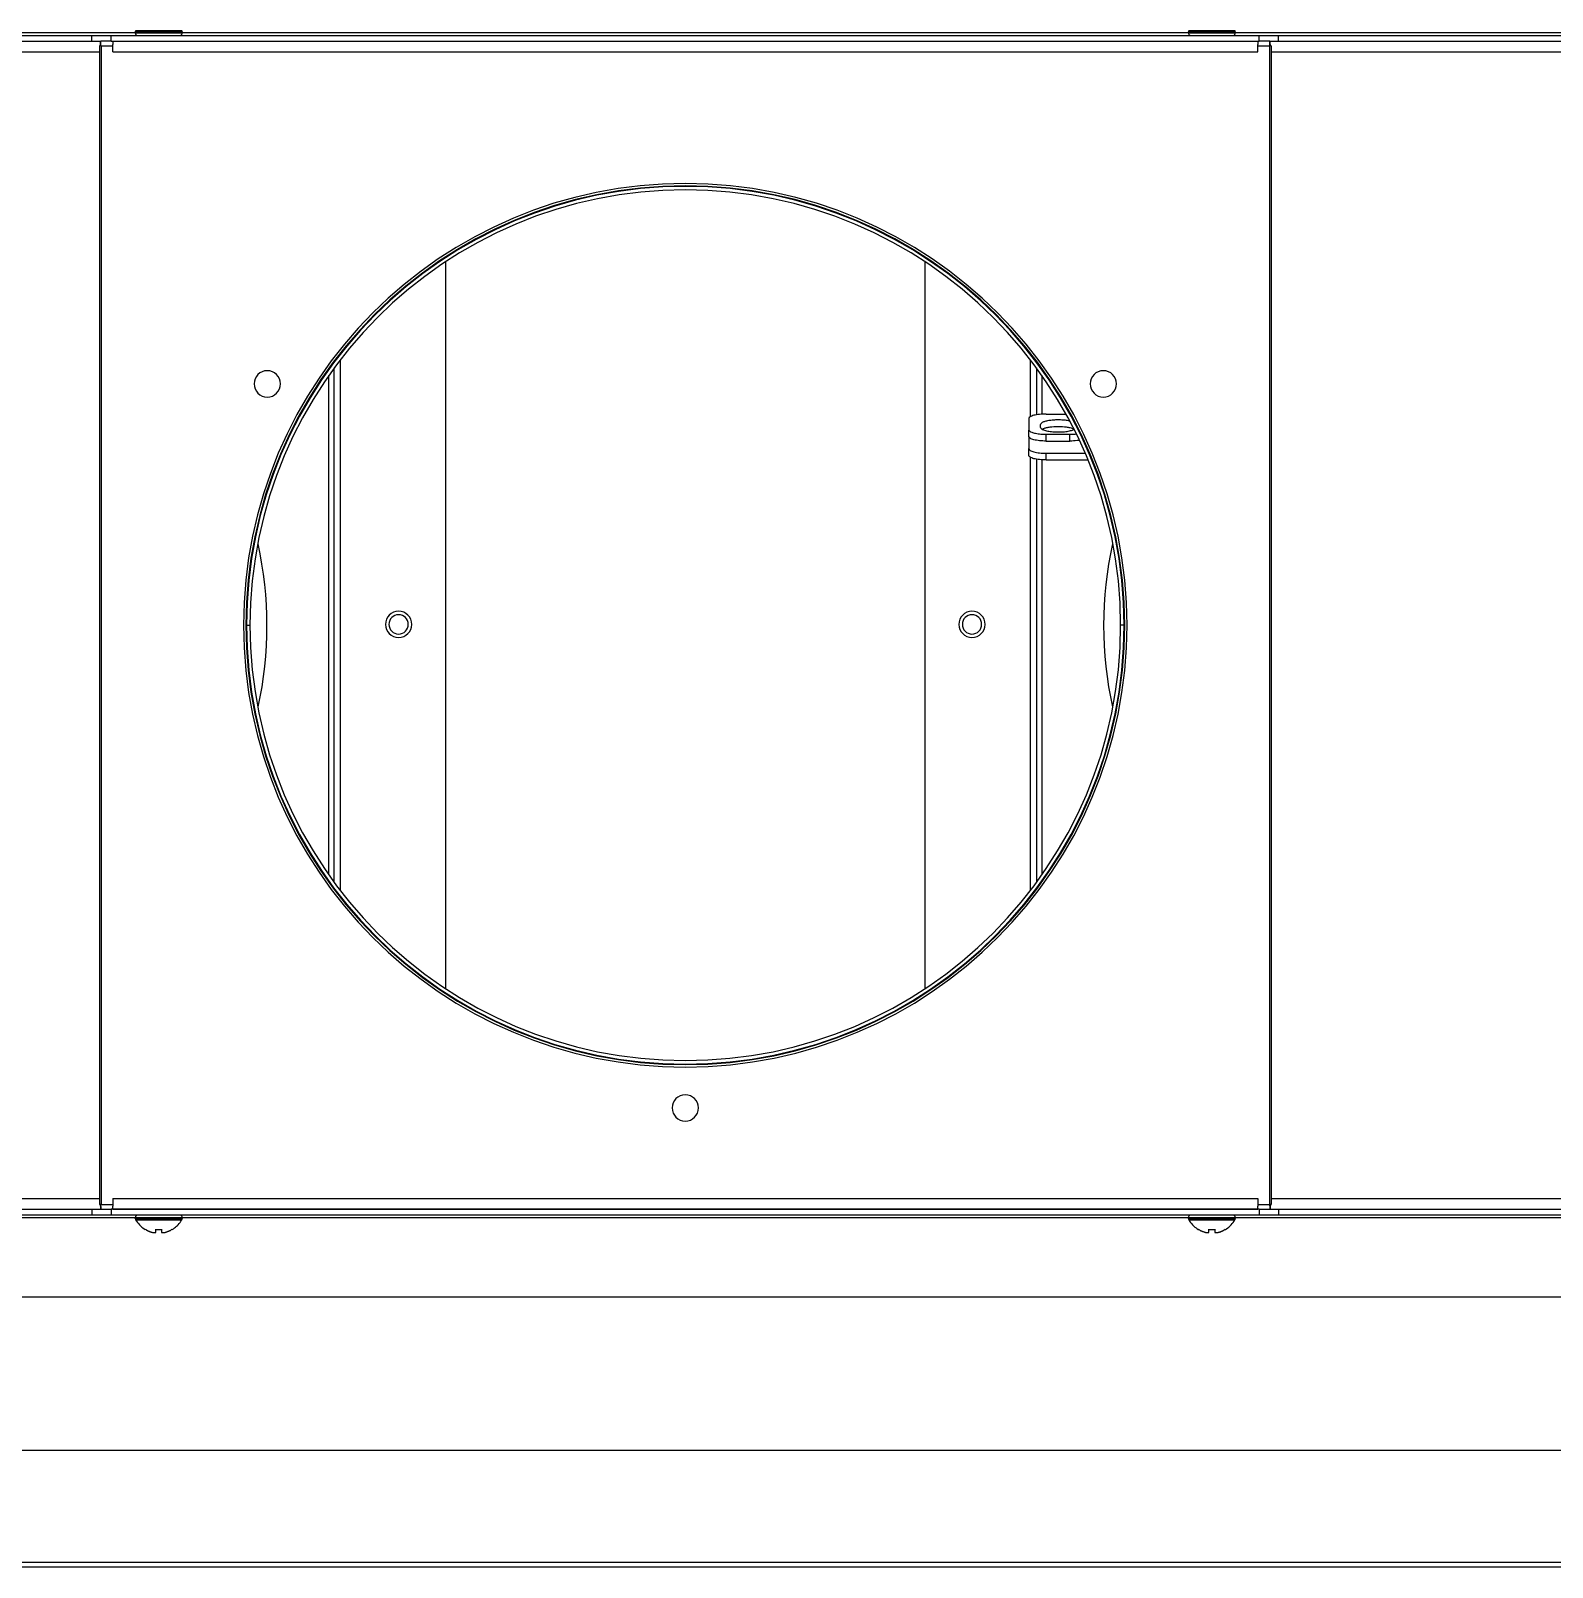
# Model space of a CAD drawing. Header units: millimetres. Extents: x -1584 to 3730, y -1918 to 2655.
# Drawn here: x 383.7 to 643.7, y -1414.5 to -1151.9 of the extents above; entities that cross this region are included whole.
import ezdxf

# ---------------------------------------------------------------- set-up
doc = ezdxf.new("R2010")
doc.units = ezdxf.units.MM
doc.header["$LTSCALE"] = 65.395
doc.layers.get('0').update_dxf_attribs({"linetype": 'CONTINUOUS'})
doc.layers.add('ASSI', color=7, linetype='CONTINUOUS')
doc.layers.add('GEOM', color=7, linetype='CONTINUOUS')

msp = doc.modelspace()

# ---------------------------------------------------------------- linework, layer by layer
at = {"linetype": 'Continuous'}
for p, q in [((403.26, -1356.79), (403.26, -1356.75)), ((405.06, -1357.3), (405.06, -1356.75)), ((406.06, -1356.75), (406.06, -1357.3)), ((407.86, -1356.75), (407.86, -1356.79)), ((583.26, -1356.79), (583.26, -1356.75)), ((585.06, -1357.3), (585.06, -1356.75)), ((586.06, -1356.75), (586.06, -1357.3)), ((587.86, -1356.75), (587.86, -1356.79))]:
    msp.add_line(p, q, dxfattribs=at)
for centre, radius, start, end in [((359.06, -1253.56), 65, 12.4027, 12.4996), ((359.06, -1253.56), 65, 347.6396, 12.4027), ((632.06, -1253.56), 65, 167.5973, 192.3604), ((632.06, -1253.56), 65, 167.5004, 167.5973), ((359.06, -1253.56), 65, 347.5475, 347.6396), ((632.06, -1253.56), 65, 192.3604, 192.4525), ((405.76, -1352.69), 4.8, 210.3012, 223.1766), ((405.76, -1352.69), 4.8, 223.1766, 227.1654), ((405.76, -1352.69), 4.8, 227.1654, 238.3799), ((405.76, -1352.69), 4.8, 238.3799, 238.6273), ((405.75, -1352.7), 4.75, 238.4659, 241.0313), ((405.74, -1352.7), 4.75, 241.0316, 241.9926), ((405.74, -1352.71), 4.75, 241.9926, 243.3187), ((405.74, -1352.71), 4.74, 243.3188, 244.4598), ((405.74, -1352.71), 4.74, 244.4598, 245.4278), ((405.74, -1352.72), 4.73, 245.4278, 246.6825), ((405.73, -1352.72), 4.73, 246.6826, 247.4526), ((405.73, -1352.73), 4.72, 247.4524, 248.9975), ((405.73, -1352.74), 4.72, 248.9977, 249.4819), ((405.73, -1352.75), 4.7, 249.4813, 251.5344), ((405.72, -1352.77), 4.68, 251.535, 252.6227), ((405.71, -1352.78), 4.67, 252.6228, 253.6051), ((405.71, -1352.81), 4.64, 253.6036, 255.6824), ((404.81, -1355.31), 2.01, 262.7259, 264.7415), ((404.81, -1355.34), 1.98, 264.7442, 265.3991), ((404.81, -1355.35), 1.97, 265.3984, 266.7833), ((404.81, -1355.36), 1.96, 266.7841, 267.6235), ((404.81, -1355.36), 1.96, 267.6234, 268.8455), ((404.81, -1355.37), 1.95, 268.8459, 269.8005), ((404.81, -1355.37), 1.95, 269.8006, 270.9258), ((404.81, -1355.37), 1.95, 270.9261, 271.9964), ((404.81, -1355.36), 1.96, 271.9964, 273.0228), ((404.81, -1355.35), 1.97, 273.0233, 274.286), ((404.81, -1355.34), 1.98, 274.2856, 275.1372), ((404.8, -1355.32), 2.01, 275.1401, 277.2744), ((405.56, -1352.99), 3.8, 262.4351, 277.5649), ((406.31, -1355.32), 2.01, 262.7256, 264.8598), ((406.31, -1355.34), 1.98, 264.8627, 265.7144), ((406.31, -1355.35), 1.97, 265.714, 266.9766), ((406.31, -1355.36), 1.96, 266.9771, 268.0037), ((406.31, -1355.37), 1.95, 268.0037, 269.0738), ((406.31, -1355.37), 1.95, 269.0741, 270.1995), ((406.31, -1355.37), 1.95, 270.1995, 271.1541), ((406.31, -1355.37), 1.95, 271.1545, 272.3767), ((406.31, -1355.36), 1.96, 272.3765, 273.2159), ((406.31, -1355.35), 1.97, 273.2167, 274.6016), ((406.31, -1355.34), 1.98, 274.6009, 275.2558), ((406.3, -1355.31), 2.01, 275.2585, 277.2741), ((405.41, -1352.81), 4.64, 284.3176, 286.3964), ((405.4, -1352.78), 4.67, 286.3949, 287.3772), ((405.4, -1352.77), 4.68, 287.3773, 288.465), ((405.39, -1352.75), 4.7, 288.4656, 290.5187), ((405.39, -1352.74), 4.72, 290.5181, 291.0023), ((405.39, -1352.73), 4.72, 291.0025, 292.5476), ((405.38, -1352.72), 4.73, 292.5474, 293.3174), ((405.38, -1352.72), 4.73, 293.3175, 294.5722), ((405.38, -1352.71), 4.74, 294.5722, 295.5402), ((405.38, -1352.71), 4.74, 295.5402, 296.6812), ((405.38, -1352.71), 4.75, 296.6813, 298.0074), ((405.37, -1352.7), 4.75, 298.0074, 298.9684), ((405.37, -1352.7), 4.75, 298.9687, 301.5341), ((405.36, -1352.69), 4.8, 301.3727, 301.6201), ((405.36, -1352.69), 4.8, 301.6201, 312.8346), ((405.36, -1352.69), 4.8, 312.8346, 316.8234), ((405.36, -1352.69), 4.8, 316.8234, 329.6988), ((585.76, -1352.69), 4.8, 210.3012, 223.1766), ((585.76, -1352.69), 4.8, 223.1766, 227.1654), ((585.76, -1352.69), 4.8, 227.1654, 238.3799), ((585.76, -1352.69), 4.8, 238.3799, 238.6273), ((585.75, -1352.7), 4.75, 238.4659, 241.0313), ((585.74, -1352.7), 4.75, 241.0316, 241.9926), ((585.74, -1352.71), 4.75, 241.9926, 243.3187), ((585.74, -1352.71), 4.74, 243.3188, 244.4598), ((585.74, -1352.71), 4.74, 244.4598, 245.4278), ((585.74, -1352.72), 4.73, 245.4278, 246.6825), ((585.73, -1352.72), 4.73, 246.6826, 247.4526), ((585.73, -1352.73), 4.72, 247.4524, 248.9975), ((585.73, -1352.74), 4.72, 248.9977, 249.4819), ((585.73, -1352.75), 4.7, 249.4813, 251.5344), ((585.72, -1352.77), 4.68, 251.535, 252.6227), ((585.71, -1352.78), 4.67, 252.6228, 253.6051), ((585.71, -1352.81), 4.64, 253.6036, 255.6824), ((584.81, -1355.31), 2.01, 262.7259, 264.7415), ((584.81, -1355.34), 1.98, 264.7442, 265.3991), ((584.81, -1355.35), 1.97, 265.3984, 266.7833), ((584.81, -1355.36), 1.96, 266.7841, 267.6235), ((584.81, -1355.36), 1.96, 267.6234, 268.8455), ((584.81, -1355.37), 1.95, 268.8459, 269.8005), ((584.81, -1355.37), 1.95, 269.8006, 270.9258), ((584.81, -1355.37), 1.95, 270.9261, 271.9964), ((584.81, -1355.36), 1.96, 271.9964, 273.0228), ((584.81, -1355.35), 1.97, 273.0233, 274.286), ((584.81, -1355.34), 1.98, 274.2856, 275.1372), ((584.8, -1355.32), 2.01, 275.1401, 277.2744), ((585.56, -1352.99), 3.8, 262.4351, 277.5649), ((586.31, -1355.32), 2.01, 262.7256, 264.8598), ((586.31, -1355.34), 1.98, 264.8627, 265.7144), ((586.31, -1355.35), 1.97, 265.714, 266.9766), ((586.31, -1355.36), 1.96, 266.9771, 268.0037), ((586.31, -1355.37), 1.95, 268.0037, 269.0738), ((586.31, -1355.37), 1.95, 269.0741, 270.1995), ((586.31, -1355.37), 1.95, 270.1995, 271.1541), ((586.31, -1355.37), 1.95, 271.1545, 272.3767), ((586.31, -1355.36), 1.96, 272.3765, 273.2159), ((586.31, -1355.35), 1.97, 273.2167, 274.6016), ((586.31, -1355.34), 1.98, 274.6009, 275.2558), ((586.3, -1355.31), 2.01, 275.2585, 277.2741), ((585.41, -1352.81), 4.64, 284.3176, 286.3964), ((585.4, -1352.78), 4.67, 286.3949, 287.3772), ((585.4, -1352.77), 4.68, 287.3773, 288.465), ((585.39, -1352.75), 4.7, 288.4656, 290.5187), ((585.39, -1352.74), 4.72, 290.5181, 291.0023), ((585.39, -1352.73), 4.72, 291.0025, 292.5476), ((585.38, -1352.72), 4.73, 292.5474, 293.3174), ((585.38, -1352.72), 4.73, 293.3175, 294.5722), ((585.38, -1352.71), 4.74, 294.5722, 295.5402), ((585.38, -1352.71), 4.74, 295.5402, 296.6812), ((585.38, -1352.71), 4.75, 296.6813, 298.0074), ((585.37, -1352.7), 4.75, 298.0074, 298.9684), ((585.37, -1352.7), 4.75, 298.9687, 301.5341), ((585.36, -1352.69), 4.8, 301.3727, 301.6201), ((585.36, -1352.69), 4.8, 301.6201, 312.8346), ((585.36, -1352.69), 4.8, 312.8346, 316.8234), ((585.36, -1352.69), 4.8, 316.8234, 329.6988)]:
    msp.add_arc(centre, radius, start, end, dxfattribs=at)
at = {"layer": 'ASSI', "linetype": 'Continuous'}
for p, q in [((401.56, -1152.31), (401.56, -1152.11)), ((401.56, -1152.11), (401.56, -1152.31)), ((409.56, -1152.11), (401.56, -1152.11)), ((409.56, -1152.31), (401.56, -1152.31)), ((409.5, -1151.91), (401.61, -1151.91)), ((409.56, -1152.31), (409.56, -1152.11)), ((409.56, -1152.11), (409.56, -1152.31)), ((581.56, -1152.31), (581.56, -1152.11)), ((581.56, -1152.11), (581.56, -1152.31)), ((589.56, -1152.11), (581.56, -1152.11)), ((589.56, -1152.31), (581.56, -1152.31)), ((589.5, -1151.91), (581.61, -1151.91)), ((589.56, -1152.31), (589.56, -1152.11)), ((589.56, -1152.11), (589.56, -1152.31)), ((420.56, -1253.51), (421.16, -1253.51)), ((570.56, -1253.51), (569.96, -1253.51)), ((401.56, -1354.71), (401.56, -1354.91)), ((401.56, -1354.91), (401.56, -1354.71)), ((401.56, -1354.71), (409.56, -1354.71)), ((401.56, -1354.91), (409.56, -1354.91)), ((409.56, -1354.71), (409.56, -1354.91)), ((409.56, -1354.91), (409.56, -1354.71)), ((581.56, -1354.71), (581.56, -1354.91)), ((581.56, -1354.91), (581.56, -1354.71)), ((581.56, -1354.71), (589.56, -1354.71)), ((581.56, -1354.91), (589.56, -1354.91)), ((589.56, -1354.71), (589.56, -1354.91)), ((589.56, -1354.91), (589.56, -1354.71)), ((401.61, -1355.11), (409.5, -1355.11)), ((581.61, -1355.11), (589.5, -1355.11))]:
    msp.add_line(p, q, dxfattribs=at)
for centre, radius, start, end in [((401.96, -1152.11), 0.4, 166.5241, 180), ((401.96, -1152.11), 0.4, 166.5416, 180), ((401.96, -1152.31), 0.4, 180, 207.0781), ((401.96, -1152.11), 0.4, 163.1747, 166.5241), ((401.96, -1152.11), 0.4, 163.1573, 166.5416), ((401.96, -1152.11), 0.4, 149.6988, 163.1747), ((401.96, -1152.11), 0.4, 149.6988, 163.1573), ((401.96, -1152.31), 0.4, 207.0781, 214.9282), ((401.96, -1152.31), 0.4, 214.9282, 235.0718), ((401.96, -1152.31), 0.4, 235.0718, 242.9219), ((401.96, -1152.31), 0.4, 242.9219, 270), ((409.16, -1152.31), 0.4, 270, 297.0781), ((409.16, -1152.31), 0.4, 297.0781, 304.9282), ((409.16, -1152.31), 0.4, 304.9282, 325.0718), ((409.16, -1152.31), 0.4, 325.0718, 332.9219), ((409.16, -1152.11), 0.4, 16.8253, 30.3012), ((409.16, -1152.11), 0.4, 16.8427, 30.3012), ((409.16, -1152.31), 0.4, 332.9219, 360), ((409.16, -1152.11), 0.4, 13.4759, 16.8253), ((409.16, -1152.11), 0.4, 13.4584, 16.8427), ((409.16, -1152.11), 0.4, 0, 13.4759), ((409.16, -1152.11), 0.4, 0, 13.4584), ((581.96, -1152.11), 0.4, 166.5241, 180), ((581.96, -1152.11), 0.4, 166.5416, 180), ((581.96, -1152.31), 0.4, 180, 207.0781), ((581.96, -1152.11), 0.4, 163.1747, 166.5241), ((581.96, -1152.11), 0.4, 163.1573, 166.5416), ((581.96, -1152.11), 0.4, 149.6988, 163.1747), ((581.96, -1152.11), 0.4, 149.6988, 163.1573), ((581.96, -1152.31), 0.4, 207.0781, 214.9282), ((581.96, -1152.31), 0.4, 214.9282, 235.0718), ((581.96, -1152.31), 0.4, 235.0718, 242.9219), ((581.96, -1152.31), 0.4, 242.9219, 270), ((589.16, -1152.31), 0.4, 270, 297.0781), ((589.16, -1152.31), 0.4, 297.0781, 304.9282), ((589.16, -1152.31), 0.4, 304.9282, 325.0718), ((589.16, -1152.31), 0.4, 325.0718, 332.9219), ((589.16, -1152.11), 0.4, 16.8253, 30.3012), ((589.16, -1152.11), 0.4, 16.8427, 30.3012), ((589.16, -1152.31), 0.4, 332.9219, 360), ((589.16, -1152.11), 0.4, 13.4759, 16.8253), ((589.16, -1152.11), 0.4, 13.4584, 16.8427), ((589.16, -1152.11), 0.4, 0, 13.4759), ((589.16, -1152.11), 0.4, 0, 13.4584), ((495.56, -1253.51), 75.5, 0, 180), ((495.56, -1253.51), 75.1, 0, 180), ((495.56, -1253.51), 75, 0, 180), ((495.56, -1253.51), 74.4, 0, 180), ((424.11, -1212.26), 2.25, 0, 180), ((567.01, -1212.26), 2.25, 0, 180), ((424.11, -1212.26), 2.25, 180, 360), ((567.01, -1212.26), 2.25, 180, 360), ((446.56, -1253.36), 2.25, 0, 180), ((446.56, -1253.36), 1.65, 0, 180), ((544.56, -1253.36), 2.25, 0, 180), ((544.56, -1253.36), 1.65, 0, 180), ((495.56, -1253.51), 75.5, 180, 360), ((495.56, -1253.51), 75.1, 180, 360), ((495.56, -1253.51), 75, 180, 360), ((495.56, -1253.51), 74.4, 180, 360), ((446.56, -1253.36), 2.25, 180, 360), ((446.56, -1253.36), 1.65, 180, 360), ((544.56, -1253.36), 2.25, 180, 360), ((544.56, -1253.36), 1.65, 180, 360), ((495.56, -1336.01), 2.25, 0, 180), ((495.56, -1336.01), 2.25, 180, 360), ((401.96, -1354.71), 0.4, 152.9219, 180), ((401.96, -1354.91), 0.4, 180, 193.4759), ((401.96, -1354.91), 0.4, 180, 193.4584), ((401.96, -1354.91), 0.4, 193.4759, 196.8253), ((401.96, -1354.91), 0.4, 193.4584, 196.8427), ((401.96, -1354.91), 0.4, 196.8253, 210.3012), ((401.96, -1354.91), 0.4, 196.8427, 210.3012), ((401.96, -1354.71), 0.4, 145.0718, 152.9219), ((401.96, -1354.71), 0.4, 124.9282, 145.0718), ((401.96, -1354.71), 0.4, 117.0781, 124.9282), ((401.96, -1354.71), 0.4, 90, 117.0781), ((409.16, -1354.71), 0.4, 62.9219, 90), ((409.16, -1354.71), 0.4, 55.0718, 62.9219), ((409.16, -1354.71), 0.4, 34.9282, 55.0718), ((409.16, -1354.71), 0.4, 27.0781, 34.9282), ((409.16, -1354.91), 0.4, 329.6988, 343.1747), ((409.16, -1354.91), 0.4, 329.6988, 343.1573), ((409.16, -1354.71), 0.4, 0, 27.0781), ((409.16, -1354.91), 0.4, 343.1747, 346.5241), ((409.16, -1354.91), 0.4, 343.1573, 346.5416), ((409.16, -1354.91), 0.4, 346.5241, 360), ((409.16, -1354.91), 0.4, 346.5416, 360), ((581.96, -1354.71), 0.4, 152.9219, 180), ((581.96, -1354.91), 0.4, 180, 193.4759), ((581.96, -1354.91), 0.4, 180, 193.4584), ((581.96, -1354.91), 0.4, 193.4759, 196.8253), ((581.96, -1354.91), 0.4, 193.4584, 196.8427), ((581.96, -1354.91), 0.4, 196.8253, 210.3012), ((581.96, -1354.91), 0.4, 196.8427, 210.3012), ((581.96, -1354.71), 0.4, 145.0718, 152.9219), ((581.96, -1354.71), 0.4, 124.9282, 145.0718), ((581.96, -1354.71), 0.4, 117.0781, 124.9282), ((581.96, -1354.71), 0.4, 90, 117.0781), ((589.16, -1354.71), 0.4, 62.9219, 90), ((589.16, -1354.71), 0.4, 55.0718, 62.9219), ((589.16, -1354.71), 0.4, 34.9282, 55.0718), ((589.16, -1354.71), 0.4, 27.0781, 34.9282), ((589.16, -1354.91), 0.4, 329.6988, 343.1747), ((589.16, -1354.91), 0.4, 329.6988, 343.1573), ((589.16, -1354.71), 0.4, 0, 27.0781), ((589.16, -1354.91), 0.4, 343.1747, 346.5241), ((589.16, -1354.91), 0.4, 343.1573, 346.5416), ((589.16, -1354.91), 0.4, 346.5241, 360), ((589.16, -1354.91), 0.4, 346.5416, 360), ((405.76, -1352.69), 4.8, 210.3012, 223.1927), ((405.76, -1352.69), 4.8, 223.1927, 227.1511), ((405.76, -1352.69), 4.8, 227.1511, 238.4029), ((405.76, -1352.69), 4.8, 238.4029, 238.6273), ((405.36, -1352.69), 4.8, 301.3727, 301.5971), ((405.36, -1352.69), 4.8, 301.5971, 312.8489), ((405.36, -1352.69), 4.8, 312.8489, 316.8073), ((405.36, -1352.69), 4.8, 316.8073, 329.6988), ((585.76, -1352.69), 4.8, 210.3012, 223.1927), ((585.76, -1352.69), 4.8, 223.1927, 227.1511), ((585.76, -1352.69), 4.8, 227.1511, 238.4029), ((585.76, -1352.69), 4.8, 238.4029, 238.6273), ((585.36, -1352.69), 4.8, 301.3727, 301.5971), ((585.36, -1352.69), 4.8, 301.5971, 312.8489), ((585.36, -1352.69), 4.8, 312.8489, 316.8073), ((585.36, -1352.69), 4.8, 316.8073, 329.6988)]:
    msp.add_arc(centre, radius, start, end, dxfattribs=at)
at = {"layer": 'GEOM', "linetype": 'Continuous'}
for p, q in [((273.66, -1152.21), (394.15, -1152.21)), ((273.66, -1152.71), (394.15, -1152.71)), ((394.15, -1152.21), (397.46, -1152.21)), ((394.15, -1153.71), (394.15, -1152.71)), ((394.15, -1152.71), (397.46, -1152.71)), ((397.46, -1152.21), (401.56, -1152.21)), ((397.46, -1153.71), (397.46, -1152.71)), ((397.46, -1152.71), (593.66, -1152.71)), ((409.56, -1152.21), (581.56, -1152.21)), ((589.56, -1152.21), (593.66, -1152.21)), ((593.66, -1152.21), (596.97, -1152.21)), ((593.66, -1153.71), (593.66, -1152.71)), ((593.66, -1152.71), (596.97, -1152.71)), ((596.97, -1152.21), (717.46, -1152.21)), ((596.97, -1153.71), (596.97, -1152.71)), ((596.97, -1152.71), (717.46, -1152.71)), ((271.91, -1153.71), (394.15, -1153.71)), ((394.15, -1153.71), (395.67, -1153.71)), ((395.41, -1154.51), (395.41, -1155.51)), ((395.7, -1154.51), (395.41, -1154.51)), ((395.59, -1154.24), (395.68, -1154.51)), ((397.46, -1153.71), (395.67, -1153.71)), ((395.67, -1154.19), (395.67, -1153.71)), ((395.71, -1154.51), (395.7, -1154.51)), ((395.71, -1154.51), (397.71, -1154.51)), ((395.71, -1154.51), (395.71, -1155.51)), ((397.46, -1153.71), (397.71, -1153.71)), ((397.71, -1153.71), (397.71, -1154.24)), ((397.71, -1153.71), (593.41, -1153.71)), ((397.71, -1154.51), (397.71, -1154.24)), ((397.71, -1155.51), (397.71, -1154.51)), ((593.41, -1153.71), (593.66, -1153.71)), ((593.41, -1153.71), (593.41, -1154.24)), ((593.41, -1154.51), (593.41, -1154.24)), ((593.41, -1155.51), (593.41, -1154.51)), ((593.41, -1154.51), (595.41, -1154.51)), ((595.44, -1153.71), (593.66, -1153.71)), ((595.42, -1154.46), (595.41, -1154.51)), ((595.44, -1154.51), (595.41, -1154.51)), ((595.41, -1154.51), (595.41, -1155.51)), ((595.44, -1154.24), (595.44, -1153.71)), ((595.44, -1153.71), (596.97, -1153.71)), ((595.44, -1154.24), (595.44, -1154.24)), ((595.53, -1154.24), (595.44, -1154.51)), ((595.7, -1154.51), (595.44, -1154.51)), ((595.7, -1154.51), (595.7, -1155.51)), ((596.97, -1153.71), (719.21, -1153.71)), ((253.48, -1155.51), (395.41, -1155.51)), ((395.41, -1155.51), (395.41, -1351.51)), ((395.71, -1155.51), (395.71, -1351.51)), ((397.71, -1155.51), (593.41, -1155.51)), ((595.41, -1155.51), (595.41, -1351.51)), ((595.7, -1155.51), (595.7, -1351.51)), ((595.7, -1155.51), (737.64, -1155.51)), ((454.56, -1191.46), (454.56, -1315.56)), ((536.56, -1315.56), (536.56, -1191.46)), ((435.56, -1297.49), (435.56, -1209.53)), ((435.56, -1297.49), (435.56, -1209.53)), ((436.56, -1208.24), (436.56, -1298.77)), ((554.56, -1217.86), (554.56, -1208.24)), ((555.56, -1209.53), (555.56, -1217.55)), ((555.56, -1209.53), (555.56, -1217.55)), ((434.65, -1296.18), (434.65, -1210.84)), ((556.47, -1210.84), (556.47, -1217.44)), ((554.26, -1218.19), (554.26, -1219.35)), ((557.26, -1217.41), (560.6, -1217.41)), ((554.26, -1219.35), (554.26, -1220.1)), ((554.26, -1221.26), (554.26, -1220.15)), ((556.29, -1219.53), (556.29, -1219.2)), ((556.29, -1219.71), (556.29, -1219.53)), ((557.26, -1222.03), (557.26, -1220.87)), ((557.26, -1220.87), (561.29, -1220.87)), ((561.29, -1222.03), (561.29, -1220.87)), ((554.26, -1221.26), (554.26, -1221.31)), ((554.26, -1221.31), (554.26, -1223.33)), ((554.26, -1224.49), (554.26, -1223.33)), ((557.26, -1222.03), (557.49, -1222.03)), ((557.49, -1222.03), (561.09, -1222.03)), ((561.09, -1222.03), (561.29, -1222.03)), ((554.56, -1298.77), (554.56, -1224.82)), ((555.56, -1225.13), (555.56, -1297.49)), ((555.56, -1225.13), (555.56, -1297.49)), ((556.47, -1225.24), (556.47, -1296.18)), ((557.26, -1225.27), (557.26, -1224.11)), ((557.26, -1224.11), (563.86, -1224.11)), ((557.26, -1225.27), (564.34, -1225.27)), ((564.34, -1225.27), (564.37, -1225.27)), ((253.48, -1351.51), (395.41, -1351.51)), ((395.41, -1351.51), (395.41, -1352.51)), ((395.71, -1351.51), (395.71, -1352.51)), ((397.71, -1351.51), (397.71, -1352.51)), ((397.71, -1351.51), (593.41, -1351.51)), ((593.41, -1351.51), (593.41, -1352.51)), ((595.41, -1351.51), (595.41, -1352.51)), ((595.7, -1351.51), (595.7, -1352.51)), ((595.7, -1351.51), (737.64, -1351.51)), ((271.91, -1353.31), (394.15, -1353.31)), ((394.15, -1354.31), (273.66, -1354.31)), ((394.15, -1354.81), (273.66, -1354.81)), ((394.15, -1353.31), (394.15, -1354.31)), ((394.15, -1353.31), (395.67, -1353.31)), ((397.46, -1354.31), (394.15, -1354.31)), ((397.46, -1354.81), (394.15, -1354.81)), ((395.7, -1352.51), (395.41, -1352.51)), ((395.59, -1352.78), (395.68, -1352.51)), ((395.67, -1352.83), (395.67, -1353.31)), ((395.67, -1352.83), (395.67, -1352.83)), ((395.67, -1353.31), (397.46, -1353.31)), ((395.71, -1352.51), (395.7, -1352.51)), ((395.71, -1352.51), (397.71, -1352.51)), ((397.71, -1353.31), (397.46, -1353.31)), ((397.46, -1353.31), (397.46, -1354.31)), ((593.66, -1354.31), (397.46, -1354.31)), ((401.56, -1354.81), (397.46, -1354.81)), ((397.71, -1352.51), (397.71, -1352.78)), ((397.71, -1353.31), (397.71, -1352.78)), ((593.41, -1353.31), (397.71, -1353.31)), ((397.71, -1353.31), (593.41, -1353.31)), ((581.56, -1354.81), (409.56, -1354.81)), ((593.66, -1354.81), (589.56, -1354.81)), ((593.41, -1352.51), (593.41, -1352.78)), ((593.41, -1352.51), (595.41, -1352.51)), ((593.41, -1353.31), (593.41, -1352.78)), ((593.66, -1353.31), (593.41, -1353.31)), ((593.66, -1353.31), (595.44, -1353.31)), ((593.66, -1353.31), (593.66, -1354.31)), ((596.97, -1354.31), (593.66, -1354.31)), ((596.97, -1354.81), (593.66, -1354.81)), ((595.41, -1352.51), (595.42, -1352.55)), ((595.7, -1352.51), (595.41, -1352.51)), ((595.53, -1352.78), (595.44, -1352.51)), ((595.44, -1352.77), (595.44, -1352.78)), ((595.44, -1352.78), (595.44, -1353.31)), ((595.44, -1353.31), (596.97, -1353.31)), ((596.97, -1353.31), (596.97, -1354.31)), ((596.97, -1353.31), (719.21, -1353.31)), ((717.46, -1354.31), (596.97, -1354.31)), ((717.46, -1354.81), (596.97, -1354.81)), ((217.72, -1368.31), (773.4, -1368.31)), ((222.56, -1394.51), (768.56, -1394.51)), ((773.56, -1413.71), (217.56, -1413.71)), ((773.56, -1414.51), (217.56, -1414.51))]:
    msp.add_line(p, q, dxfattribs=at)
for points in [[(395.67, -1154.2), (395.67, -1154.19), (395.67, -1154.19)], [(395.7, -1154.51), (395.69, -1154.42), (395.68, -1154.35), (395.67, -1154.28), (395.67, -1154.24), (395.67, -1154.2), (395.67, -1154.2)], [(595.44, -1154.24), (595.44, -1154.25), (595.44, -1154.28), (595.43, -1154.33), (595.43, -1154.39), (595.42, -1154.46)], [(395.67, -1352.83), (395.67, -1352.81), (395.67, -1352.78), (395.67, -1352.73), (395.68, -1352.67), (395.69, -1352.6), (395.7, -1352.51), (395.7, -1352.51)], [(595.42, -1352.55), (595.43, -1352.63), (595.43, -1352.69), (595.44, -1352.73), (595.44, -1352.77), (595.44, -1352.77)], [(595.44, -1352.77), (595.44, -1352.78), (595.44, -1352.78)]]:
    msp.add_lwpolyline(points, dxfattribs=at)
for centre, radius, start, end in [((561.29, -1221.33), 1.49, 62.3329, 63.1359), ((561.73, -1214.8), 7.21, 279.3275, 279.5106)]:
    msp.add_arc(centre, radius, start, end, dxfattribs=at)
for points, knots in [([(395.59, -1154.24), (395.58, -1154.26), (395.55, -1154.35), (395.53, -1154.44), (395.51, -1154.51)], [0, 0, 0, 0, 0.237292, 1, 1, 1, 1]), ([(395.59, -1154.24), (395.59, -1154.16), (395.59, -1154.03), (395.6, -1153.87), (395.63, -1153.77), (395.65, -1153.72), (395.66, -1153.71), (395.67, -1153.71)], [0, 0, 0, 0, 0.411247, 0.718395, 0.912474, 0.967407, 1, 1, 1, 1]), ([(595.53, -1154.24), (595.53, -1154.16), (595.52, -1154.03), (595.51, -1153.88), (595.49, -1153.79), (595.47, -1153.74), (595.45, -1153.71), (595.44, -1153.71)], [0, 0, 0, 0, 0.409966, 0.716676, 0.828442, 0.911874, 1, 1, 1, 1]), ([(595.53, -1154.24), (595.54, -1154.26), (595.56, -1154.35), (595.59, -1154.44), (595.6, -1154.51)], [0, 0, 0, 0, 0.237292, 1, 1, 1, 1]), ([(557.26, -1217.41), (556.88, -1217.41), (556.32, -1217.44), (555.61, -1217.53), (555.16, -1217.62), (554.78, -1217.74), (554.47, -1217.88), (554.26, -1218.06), (554.26, -1218.19)], [0, 0, 0, 0, 0.357936, 0.520918, 0.665627, 0.787422, 0.883311, 1, 1, 1, 1]), ([(561.24, -1218.61), (561, -1218.55), (560.49, -1218.47), (559.69, -1218.42), (558.86, -1218.42), (558.06, -1218.48), (557.36, -1218.59), (556.87, -1218.72), (556.57, -1218.86), (556.39, -1218.98), (556.29, -1219.11), (556.29, -1219.2)], [0, 0, 0, 0, 0.140695, 0.299075, 0.463406, 0.62136, 0.761247, 0.873309, 0.916891, 0.951874, 1, 1, 1, 1]), ([(554.26, -1220.1), (554.26, -1220.11), (554.27, -1220.19), (554.32, -1220.26), (554.36, -1220.3)], [0, 0, 0, 0, 0.22286, 1, 1, 1, 1]), ([(554.36, -1220.3), (554.47, -1220.41), (554.83, -1220.57), (555.49, -1220.74), (556.33, -1220.85), (556.94, -1220.87), (557.26, -1220.87)], [0, 0, 0, 0, 0.155207, 0.386809, 0.677495, 1, 1, 1, 1]), ([(556.29, -1219.71), (556.29, -1219.81), (556.44, -1219.97), (556.68, -1220.1), (557.09, -1220.25), (557.75, -1220.39), (558.65, -1220.48), (559.62, -1220.49), (560.55, -1220.43), (561.35, -1220.29), (561.81, -1220.14), (561.99, -1220.04)], [0, 0, 0, 0, 0.051381, 0.091241, 0.14157, 0.270413, 0.426821, 0.594878, 0.757012, 0.896475, 1, 1, 1, 1]), ([(556.76, -1219.94), (556.75, -1219.94), (556.68, -1219.97), (556.61, -1220), (556.57, -1220.03)], [0, 0, 0, 0, 0.267881, 1, 1, 1, 1]), ([(561.81, -1219.94), (561.66, -1219.87), (561.3, -1219.77), (560.46, -1219.62), (559.29, -1219.55), (558.12, -1219.62), (557.28, -1219.77), (556.92, -1219.87), (556.76, -1219.94)], [0, 0, 0, 0, 0.09805, 0.218563, 0.5, 0.781437, 0.90195, 1, 1, 1, 1]), ([(561.29, -1220.87), (561.38, -1220.87), (561.74, -1220.87), (562.1, -1220.85), (562.37, -1220.82)], [0, 0, 0, 0, 0.254678, 1, 1, 1, 1]), ([(557.26, -1222.03), (556.88, -1222.03), (556.32, -1222.01), (555.61, -1221.91), (555.16, -1221.82), (554.78, -1221.7), (554.47, -1221.56), (554.26, -1221.38), (554.26, -1221.26)], [0, 0, 0, 0, 0.357936, 0.520918, 0.665627, 0.787422, 0.883311, 1, 1, 1, 1]), ([(554.26, -1223.33), (554.26, -1223.46), (554.47, -1223.64), (554.78, -1223.78), (555.16, -1223.9), (555.61, -1223.99), (556.32, -1224.08), (556.88, -1224.11), (557.26, -1224.11)], [0, 0, 0, 0, 0.116689, 0.212578, 0.334373, 0.479082, 0.642064, 1, 1, 1, 1]), ([(562.9, -1221.91), (562.77, -1221.93), (562.24, -1222), (561.7, -1222.03), (561.29, -1222.03)], [0, 0, 0, 0, 0.233406, 1, 1, 1, 1]), ([(557.26, -1225.27), (556.88, -1225.27), (556.32, -1225.24), (555.61, -1225.15), (555.16, -1225.06), (554.78, -1224.94), (554.47, -1224.8), (554.26, -1224.62), (554.26, -1224.49)], [0, 0, 0, 0, 0.357936, 0.520918, 0.665627, 0.787422, 0.883311, 1, 1, 1, 1]), ([(395.51, -1352.51), (395.52, -1352.53), (395.54, -1352.62), (395.57, -1352.72), (395.59, -1352.78)], [0, 0, 0, 0, 0.262295, 1, 1, 1, 1]), ([(395.59, -1352.78), (395.59, -1352.86), (395.59, -1352.99), (395.6, -1353.15), (395.63, -1353.25), (395.65, -1353.3), (395.66, -1353.31), (395.67, -1353.31)], [0, 0, 0, 0, 0.411247, 0.718395, 0.912474, 0.967407, 1, 1, 1, 1]), ([(595.53, -1352.78), (595.53, -1352.86), (595.52, -1352.99), (595.51, -1353.14), (595.49, -1353.23), (595.47, -1353.27), (595.45, -1353.31), (595.44, -1353.31)], [0, 0, 0, 0, 0.409966, 0.716676, 0.828442, 0.911874, 1, 1, 1, 1]), ([(595.6, -1352.51), (595.6, -1352.53), (595.58, -1352.62), (595.55, -1352.72), (595.53, -1352.78)], [0, 0, 0, 0, 0.262295, 1, 1, 1, 1])]:
    msp.add_open_spline(points, degree=3, knots=knots, dxfattribs=at)
msp.add_open_spline([(561.96, -1220), (561.91, -1219.98), (561.86, -1219.96), (561.81, -1219.94)], degree=3, dxfattribs=at)

doc.saveas('drawing.dxf')
